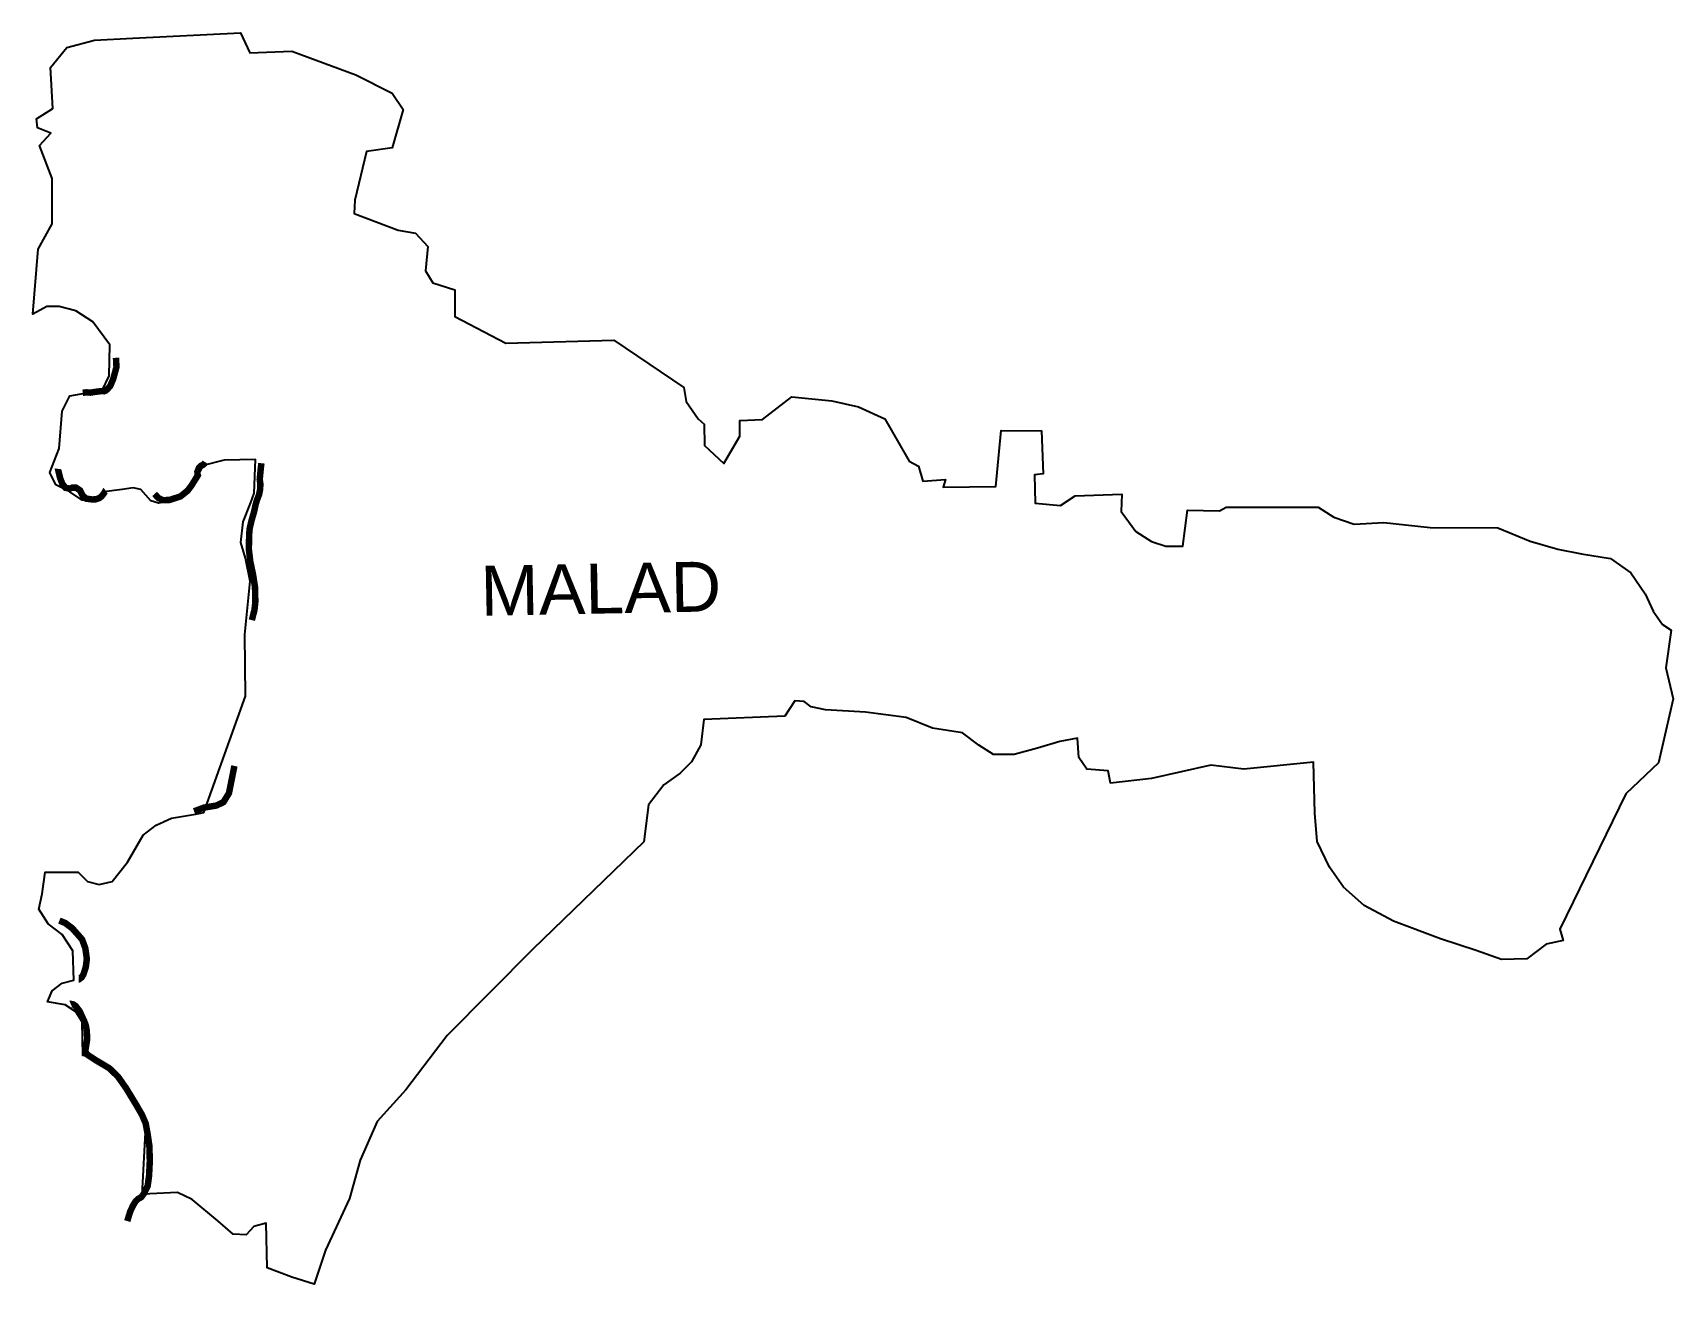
# Model space of a CAD drawing. Header units: metres. Extents: x 266585 to 279238, y 2117616 to 2127268.
import ezdxf

# ---------------------------------------------------------------- set-up
doc = ezdxf.new("R2010")
doc.units = ezdxf.units.M
for name, color, linetype in [('UNPROTECTED', 130, 'Continuous'), ('VILLAGE BOUNDRY', 3, 'Continuous'), ('VILLAGE NAME', 250, 'Continuous')]:
    doc.layers.add(name, color=color, linetype=linetype)
doc.styles.get("Standard").update_dxf_attribs({"font": 'simplex.shx'})

msp = doc.modelspace()

# ---------------------------------------------------------------- linework, layer by layer
at = {"layer": 'UNPROTECTED', "const_width": 50, "flags": 128}
for points in [[(267226.3615679363, 2124761.029572177), (267229.910075684, 2124689.471834314), (267204.8887507514, 2124597.981697303), (267182.2966806637, 2124544.296121565), (267158.004132186, 2124517.259662789), (267146.4044402884, 2124507.692319927), (267133.4079268472, 2124502.889281404), (267110.6371219487, 2124503.882000437), (267067.6718896974, 2124498.553226522), (267028.7070428999, 2124492.431052362), (266998.2198945628, 2124494.522698169), (266980.4549236769, 2124492.320241786), (266973.2479297898, 2124491.42673682), (266970.1012696968, 2124491.036621821)], [(267524.0865221549, 2123711.287263899), (267552.5758508639, 2123679.865390112), (267587.800046158, 2123663.209692013), (267637.9034273968, 2123664.100578194), (267723.7168548973, 2123691.79551806), (267779.1645968006, 2123736.456029479), (267808.6800432028, 2123775.809958016), (267857.6653264295, 2123854.676590164), (267854.4714970933, 2123863.116803412), (267854.2285716058, 2123882.367691678), (267866.1926517309, 2123912.657821712), (267881.9220768706, 2123927.725418371), (267897.4085765303, 2123935.239849602), (267909.129731168, 2123945.194534284), (267915.5065251411, 2123955.420358238)], [(268348.0049851359, 2123948.060863727), (268343.5412293495, 2123910.914783542), (268334.9781060116, 2123823.259330508), (268340.0188098223, 2123786.384389599), (268338.196868685, 2123747.534005423), (268330.1803276883, 2123706.127165263), (268313.5399319799, 2123663.868173097), (268302.7297479035, 2123626.722092916), (268290.2190854372, 2123568.349681203), (268273.5786897288, 2123512.340054561), (268258.1529214503, 2123448.854730872), (268253.8409940944, 2123404.232953628), (268250.9866196485, 2123285.745092024), (268261.7360723512, 2123192.744321925), (268283.5993659766, 2123088.355702435), (268298.6607460351, 2122992.372400356), (268301.2114636273, 2122878.532640536), (268294.3488186793, 2122815.047316846), (268274.3074661837, 2122737.578953584)], [(266779.5833129244, 2123904.555249148), (266778.9796445341, 2123900.030478504), (266795.8629657225, 2123831.664647927), (266812.7462869184, 2123788.166161952), (266836.7351785423, 2123757.992234466), (266866.9186700256, 2123751.794765403), (266889.9965910809, 2123759.774006818), (266917.5079022394, 2123759.774006818), (266948.6023642914, 2123738.470206921), (266969.0081050144, 2123698.535265659), (266996.5194161655, 2123674.558807229), (267043.5862288447, 2123668.361338173), (267070.4902262883, 2123669.717034523), (267097.029835497, 2123678.470959579), (267116.2209487976, 2123693.461087865), (267136.5052267806, 2123720.691217554), (267145.1898128585, 2123736.765902926), (267146.1458991162, 2123737.451913637)], [(268139.8547725307, 2121613.244736989), (268139.3016280131, 2121610.76287577), (268097.8828328521, 2121403.031459686), (268055.2494102762, 2121333.968413834), (268000.8948330478, 2121307.551701968), (267909.7558825592, 2121292.337236918), (267903.9068332435, 2121291.36081404), (267864.1833234549, 2121276.423218496), (267828.6867455134, 2121263.075114884)], [(266789.4918290387, 2120420.011595212), (266834.6703119249, 2120401.520459441), (266888.417575431, 2120361.236910549), (266964.9998345123, 2120274.472343695), (266989.5353084774, 2120207.346006927), (267001.1957317488, 2120125.616883685), (266993.6043103458, 2120061.976623264), (266974.3524656789, 2120003.061933008), (266959.5947424741, 2119980.208765847), (266940.9502115221, 2119967.387751726), (266939.2415441835, 2119967.416232907)], [(266876.5732056251, 2119778.028094408), (266876.8178835334, 2119778.132540275), (266897.0414301426, 2119773.716843572), (266916.1110806958, 2119760.159880002), (266946.6589604141, 2119719.372786743), (266979.6968263434, 2119648.45050018), (266993.7257730932, 2119611.226951634), (267000.7098807813, 2119571.175807823), (267004.3537630485, 2119509.084914674), (266998.4628200428, 2119469.653517772), (266990.3855476723, 2119420.770980556), (266993.3613848658, 2119403.146927913), (267007.3296002419, 2119384.78692582), (267067.5751204686, 2119345.084389647), (267174.3408710332, 2119281.637800139), (267241.2061107279, 2119216.990450998), (267304.0630799131, 2119127.708162335), (267382.7709369929, 2118998.181058963), (267427.955077161, 2118919.938012068), (267455.5271196858, 2118854.670916026), (267472.0460526542, 2118763.180779007), (267483.8279386656, 2118682.574947034), (267487.1074327127, 2118563.893414524), (267481.2164896996, 2118450.169857253), (267470.9528879718, 2118374.367063803), (267440.405008261, 2118312.276170646), (267420.242193018, 2118286.208066409), (267396.3140327678, 2118272.999710475), (267379.430711572, 2118256.808822555), (267359.5108218239, 2118226.131350701), (267335.2790047125, 2118174.343749863), (267313.2335169659, 2118102.336906207)]]:
    msp.add_lwpolyline(points, dxfattribs=at)
at = {"layer": 'VILLAGE BOUNDRY'}
msp.add_polyline3d([(269068.670821726, 2125976.264743164, 0), (269064.2105409607, 2125873.678285578, 0), (269403.1918790555, 2125744.330143414, 0), (269537.0003019847, 2125722.028739588, 0), (269630.6661980359, 2125619.442282007, 0), (269612.8250749807, 2125432.110489897, 0), (269670.808724919, 2125338.444593845, 0), (269840.2993939635, 2125284.921224671, 0), (269840.2993939656, 2125079.748309503, 0), (270232.8041012319, 2124874.575394338, 0), (271066.8766041666, 2124896.876798167, 0), (271606.570576655, 2124531.133775479, 0), (271624.4116997147, 2124424.08703713, 0), (271718.0775957669, 2124290.278614196, 0), (271762.6804034106, 2124250.136087316, 0), (271767.1406841755, 2124085.10569903, 0), (271914.3299494007, 2123946.836995333, 0), (272039.2178107995, 2124156.470191263, 0), (272039.2178107991, 2124276.897771909, 0), (272213.1687606102, 2124285.818333437, 0), (272440.6430795928, 2124459.769283258, 0), (272748.4024523343, 2124428.547317907, 0), (272953.5753674952, 2124383.94451026, 0), (273156.9641703523, 2124290.278614207, 0), (273264.0109086973, 2124102.946822098, 0), (273344.2959624562, 2123964.678118401, 0), (273415.6604546864, 2123924.535591517, 0), (273451.3427008004, 2123808.568291645, 0), (273625.2936506112, 2123821.949133936, 0), (273607.4525275536, 2123763.965483999, 0), (274013.3380771126, 2123768.425764764, 0), (274053.48060399, 2124201.072998927, 0), (274365.7002574945, 2124196.612718161, 0), (274379.0810997887, 2123866.551941584, 0), (274312.1768883243, 2123857.631380058, 0), (274316.6371690907, 2123639.077622596, 0), (274512.8895227234, 2123621.236499545, 0), (274624.3965418328, 2123697.061272535, 0), (274985.6792837468, 2123710.442114834, 0), (274981.2190029815, 2123576.633691899, 0), (275092.7260220923, 2123420.523865137, 0), (275213.1536027314, 2123344.699092144, 0), (275324.6606218397, 2123309.016846032, 0), (275456.684932465, 2123309.016846033, 0), (275492.367178579, 2123585.554253429, 0), (275737.6826206204, 2123581.093972666, 0), (275791.2059897909, 2123607.855657258, 0), (276500.3906313283, 2123607.855657262, 0), (276620.8182119675, 2123532.030884262, 0), (276776.9280387189, 2123478.507515092, 0), (277006.6324980843, 2123491.888357386, 0), (277363.4549592345, 2123451.745830507, 0), (277885.3078086679, 2123449.961718204, 0), (278135.0835314746, 2123347.375260622, 0), (278349.1770081647, 2123284.93132992, 0), (278532.0485195059, 2123249.249083804, 0), (278755.0625577246, 2123213.566837691, 0), (278911.1723844793, 2123102.059818579, 0), (279022.6794035876, 2122941.489711059, 0), (279085.1233342901, 2122807.681288125, 0), (279156.487826522, 2122705.094830539, 0), (279223.3920379877, 2122660.492022896, 0), (279181.9885181526, 2122370.030463282, 0), (279238.3752774466, 2122130.386736278, 0), (279125.6017588627, 2121637.00259245, 0), (278871.8613420443, 2121397.358865446, 0), (278364.3805084153, 2120354.20381849, 0), (278390.6527695119, 2120266.629614842, 0), (278258.6300455417, 2120238.322175586, 0), (278109.9540200614, 2120125.328396216, 0), (277913.7016664298, 2120119.381355197, 0), (277717.4493127961, 2120190.745847429, 0), (277443.8854259136, 2120279.951462713, 0), (277081.1159237437, 2120416.733406155, 0), (276855.1283650146, 2120535.674226541, 0), (276694.5582574975, 2120678.403211008, 0), (276587.5115191511, 2120833.02627751, 0), (276492.3588628427, 2121029.278631149, 0), (276474.517739786, 2121249.319148865, 0), (276462.6236577451, 2121641.823856141, 0), (275927.3899660169, 2121588.300486962, 0), (275671.6672021944, 2121618.035692058, 0), (275213.7450437198, 2121516.935994724, 0), (274898.5518697065, 2121481.253748607, 0), (274880.710746646, 2121576.406404918, 0), (274714.19359811, 2121588.300486954, 0), (274654.7231879187, 2121677.506102244, 0), (274642.8291058779, 2121826.182127727, 0), (274506.047162437, 2121802.393963646, 0), (274333.5829728823, 2121748.87059447, 0), (274155.1717423082, 2121701.294266317, 0), (273994.6016347908, 2121701.294266315, 0), (273881.6078554268, 2121772.658758547, 0), (273756.7199940236, 2121867.811414859, 0), (273524.7853942775, 2121903.493660973, 0), (273322.5859996269, 2121986.752235241, 0), (273007.3928256091, 2122028.381522372, 0), (272698.1466926128, 2122046.222645429, 0), (272588.1264337596, 2122067.631993097, 0), (272534.6030645858, 2122109.261280233, 0), (272463.2385723548, 2122115.208321256, 0), (272385.9270391085, 2121996.267500864, 0), (271761.4877320972, 2121972.479336782, 0), (271737.6995680234, 2121776.226983147, 0), (271666.3350757927, 2121645.392080718, 0), (271577.1294605078, 2121556.186465425, 0), (271452.241599104, 2121466.980850133, 0), (271333.3007787236, 2121312.357783629, 0), (271297.6185326102, 2121026.899814702, 0), (270441.244625858, 2120199.071704802, 0), (269781.1230727382, 2119533.003110626, 0), (269461.7669700125, 2119114.331422864, 0), (269241.726452306, 2118870.502741067, 0), (269110.8915498866, 2118573.150690101, 0), (269027.632975621, 2118275.798639132, 0), (268843.2747040293, 2117877.346890831, 0), (268754.0690887462, 2117615.677085978, 0), (268581.6048991908, 2117669.200455151, 0), (268391.2995865777, 2117740.564947383, 0), (268385.3525455587, 2118085.493326507, 0), (268290.1998892503, 2118061.70516243, 0), (268230.7294790593, 2117996.287711214, 0), (268129.6297817329, 2118002.234752234, 0), (268010.6889613499, 2118103.334449561, 0), (267814.4366077181, 2118269.851598105, 0), (267701.4428283534, 2118323.374967273, 0), (267487.3493516655, 2118311.480885235, 0), (267427.8789414744, 2118305.533844213, 0), (267457.6141465672, 2118834.820494935, 0), (267356.5144492412, 2119031.072848576, 0), (267268.4982421554, 2119176.180649447, 0), (267143.6103807538, 2119301.068510853, 0), (267054.4047654661, 2119360.538921042, 0), (266971.1461911985, 2119378.380044101, 0), (266965.1991501773, 2119640.049848952, 0), (266917.6228220241, 2119717.3613822, 0), (266834.3642477567, 2119770.884751375, 0), (266697.5823043158, 2119794.672915453, 0), (266733.2645504304, 2119877.931489724, 0), (266810.5760836768, 2119937.40189992, 0), (266899.7816989634, 2119961.190063997, 0), (266893.834657944, 2120187.177622731, 0), (266810.5760836744, 2120312.065484139, 0), (266703.5293453312, 2120395.324058409, 0), (266632.1648531018, 2120508.317837777, 0), (266655.953017176, 2120627.258658161, 0), (266679.7411812508, 2120793.775806706, 0), (266935.4639450733, 2120793.775806708, 0), (267006.8284373042, 2120722.411314476, 0), (267096.0340525901, 2120698.623150401, 0), (267197.1337499163, 2120722.411314478, 0), (267316.0745702977, 2120871.087339962, 0), (267435.0153906785, 2121079.233775639, 0), (267536.115088003, 2121156.545308894, 0), (267655.0559083846, 2121210.068678071, 0), (267839.414179978, 2121239.803883167, 0), (267904.8316311896, 2121254.076781616, 0), (268225.9718462165, 2122152.079975538, 0), (268220.0248051924, 2122627.843257089, 0), (268261.6540923268, 2123038.189087423, 0), (268225.9718462081, 2123216.600318001, 0), (268190.2896000931, 2123335.541138394, 0), (268208.1307231497, 2123496.111245912, 0), (268267.6011333392, 2123644.787271396, 0), (268291.3892974148, 2123716.151763628, 0), (268303.2833794529, 2123977.821568482, 0), (268059.454697667, 2123971.874527458, 0), (267898.884590151, 2123930.245240323, 0), (267791.8378518071, 2123733.992886684, 0), (267702.6322365189, 2123668.57543547, 0), (267553.9562110426, 2123638.840230368, 0), (267494.4858008513, 2123656.68135343, 0), (267417.1742676023, 2123745.886968717, 0), (267357.7038574106, 2123757.781050759, 0), (267274.4452831447, 2123745.886968715, 0), (267131.7162986833, 2123728.045845661, 0), (267060.3518064538, 2123662.628394448, 0), (266965.199150148, 2123662.628394447, 0), (266870.0464938399, 2123728.045845659, 0), (266762.9997554978, 2123781.569214828, 0), (266715.4234273449, 2123876.72187114, 0), (266786.787919571, 2124061.08014274, 0), (266810.5760836453, 2124348.916928076, 0), (266870.0464938359, 2124467.857748464, 0), (267000.8813962565, 2124491.64591254, 0), (267119.8222166416, 2124509.487035603, 0), (267173.3455858139, 2124622.480814971, 0), (267179.2926268307, 2124860.362455743, 0), (267048.4577244075, 2125038.773686325, 0), (266917.6228219848, 2125122.032260596, 0), (266786.7879195629, 2125157.714506709, 0), (266691.6352632582, 2125157.714506709, 0), (266584.5885249143, 2125098.244096512, 0), (266626.2178120448, 2125597.795542139, 0), (266733.2645503883, 2125794.04789578, 0), (266733.2645503861, 2126144.923315919, 0), (266635.8850168195, 2126399.01492632, 0), (266723.1082851003, 2126494.167582638, 0), (266620.0262407659, 2126533.814522763, 0), (266612.0968527389, 2126605.179014992, 0), (266738.9670611474, 2126684.472895252, 0), (266721.1699902466, 2126999.886330056, 0), (266848.0401986525, 2127154.949918118, 0), (267059.4905459961, 2127211.336677413, 0), (267355.5210322845, 2127225.43336724, 0), (268187.2257318487, 2127267.72343672, 0), (268257.7091809662, 2127112.659848658, 0), (268581.9330468972, 2127126.75653848, 0), (269075.3171907116, 2126943.499570779, 0), (269357.2509871773, 2126802.532672547, 0), (269441.8311261148, 2126675.662464135, 0), (269357.2509871811, 2126379.631977835, 0), (269159.8973296533, 2126351.438598185, 0)], close=True, dxfattribs=at)

# ---------------------------------------------------------------- texts
at = {"layer": 'VILLAGE NAME', "insert": (270034.1657009551, 2123156.067647946), "char_height": 385.7323098482029, "attachment_point": 1, "rotation": 1.10283298872307}
msp.add_mtext_dynamic_manual_height_columns('{\\fArial|b0|i0|c0|p34;MALAD}', width=2578.432563573894, gutter_width=1928.661549241015, heights=[0], dxfattribs=at)

doc.saveas('drawing.dxf')
